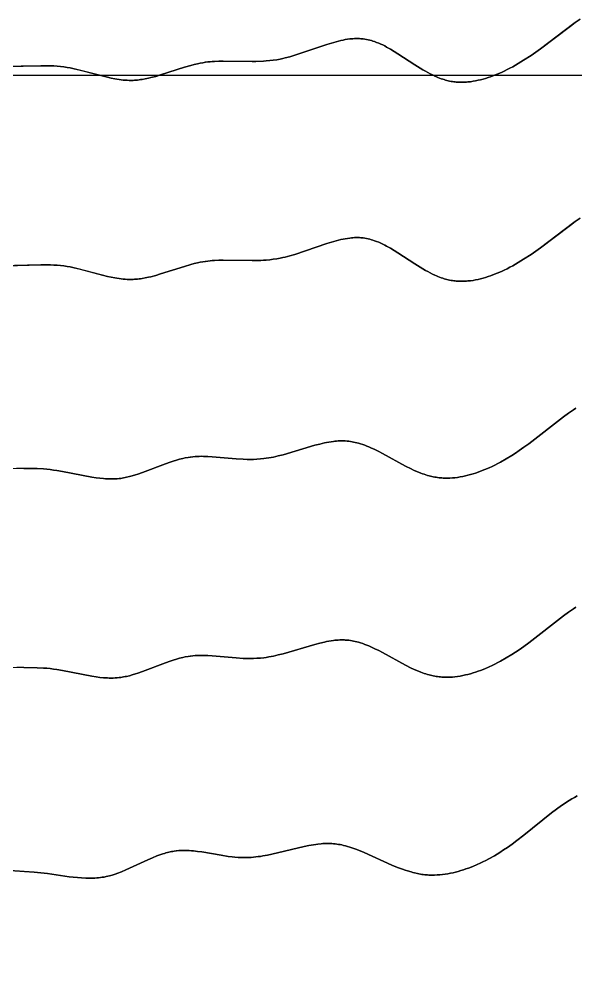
# Model space of a CAD drawing. Header units: feet. Extents: x 0 to 1.5, y 93.18 to 96.08.
# Drawn here: x 0.5625 to 0.75, y 95.6964 to 96.0189 of the extents above; entities that cross this region are included whole.
import ezdxf

# ---------------------------------------------------------------- set-up
doc = ezdxf.new("R2010")
doc.units = ezdxf.units.FT
doc.header["$MEASUREMENT"] = 0
doc.layers.add('Default', color=7, linetype='Continuous', true_color=0x000000)

msp = doc.modelspace()

# ---------------------------------------------------------------- linework, layer by layer
at = {"layer": 'Default'}
for points in [[(0.75142, 96.01891), (0.74977, 96.01775), (0.7461, 96.01501), (0.73812, 96.00892), (0.73653, 96.00778), (0.73493, 96.00667), (0.73242, 96.00504), (0.7306, 96.00393), (0.72873, 96.00288), (0.72779, 96.00237), (0.72684, 96.00188), (0.72588, 96.00141), (0.72491, 96.00096), (0.7235, 96.00035), (0.72208, 95.99979), (0.72126, 95.99949), (0.72044, 95.99921), (0.71961, 95.99894), (0.71877, 95.9987), (0.71793, 95.99848), (0.71709, 95.99828), (0.71624, 95.9981), (0.71538, 95.99795), (0.71452, 95.99782), (0.71365, 95.99773), (0.71322, 95.99769), (0.71279, 95.99766), (0.71235, 95.99764), (0.71192, 95.99763), (0.71148, 95.99762), (0.71104, 95.99763), (0.71061, 95.99764), (0.71017, 95.99766), (0.70974, 95.99769), (0.70931, 95.99774), (0.70887, 95.99779), (0.70844, 95.99785), (0.70796, 95.99793), (0.70749, 95.99802), (0.70701, 95.99813), (0.70654, 95.99824), (0.70608, 95.99837), (0.70561, 95.9985), (0.70515, 95.99865), (0.70469, 95.99881), (0.70413, 95.99901), (0.70357, 95.99923), (0.70302, 95.99946), (0.70248, 95.9997), (0.70168, 96.00008), (0.7009, 96.00047), (0.70012, 96.00088), (0.69935, 96.00131), (0.69844, 96.00183), (0.69755, 96.00238), (0.69577, 96.0035), (0.69009, 96.00724), (0.68883, 96.00803), (0.68756, 96.00879), (0.68627, 96.00951), (0.68561, 96.00986), (0.68494, 96.01019), (0.68427, 96.0105), (0.68359, 96.0108), (0.6829, 96.01107), (0.6822, 96.01133), (0.68167, 96.0115), (0.68113, 96.01167), (0.68059, 96.01181), (0.68005, 96.01194), (0.6795, 96.01206), (0.67895, 96.01216), (0.6784, 96.01223), (0.67812, 96.01227), (0.67784, 96.01229), (0.67756, 96.01232), (0.67716, 96.01234), (0.67677, 96.01235), (0.67637, 96.01236), (0.67598, 96.01235), (0.67545, 96.01234), (0.67493, 96.01231), (0.6744, 96.01226), (0.67388, 96.01221), (0.67312, 96.01211), (0.67236, 96.01199), (0.67161, 96.01184), (0.67086, 96.01169), (0.67006, 96.0115), (0.66926, 96.0113), (0.66766, 96.01085), (0.66608, 96.01036), (0.65531, 96.00671), (0.65368, 96.00623), (0.65207, 96.00581), (0.65126, 96.00562), (0.65044, 96.00545), (0.64926, 96.00523), (0.64808, 96.00505), (0.64689, 96.00491), (0.6457, 96.0048), (0.6448, 96.00473), (0.6434, 96.00466), (0.64218, 96.00463), (0.64098, 96.00462), (0.63123, 96.00478), (0.62976, 96.00475), (0.62829, 96.00467), (0.62756, 96.00462), (0.62682, 96.00455), (0.62607, 96.00447), (0.62518, 96.00435), (0.62442, 96.00422), (0.62346, 96.00404), (0.62255, 96.00385), (0.62146, 96.00359), (0.62037, 96.0033), (0.61821, 96.00267), (0.61016, 96.00009), (0.60852, 95.99961), (0.60688, 95.99918), (0.60606, 95.99899), (0.6049, 95.99875), (0.6039, 95.99858), (0.6034, 95.9985), (0.60289, 95.99844), (0.60239, 95.99838), (0.60188, 95.99833), (0.60138, 95.9983), (0.60087, 95.99827), (0.60027, 95.99826), (0.59958, 95.99826), (0.59889, 95.99828), (0.5982, 95.99832), (0.59751, 95.99838), (0.59682, 95.99845), (0.59614, 95.99854), (0.59545, 95.99865), (0.59477, 95.99876), (0.59349, 95.99901), (0.59223, 95.99929), (0.58239, 96.00185), (0.58055, 96.00226), (0.57963, 96.00245), (0.57871, 96.00262), (0.57754, 96.0028), (0.57637, 96.00295), (0.57528, 96.00305), (0.57419, 96.00312), (0.57308, 96.00317), (0.57198, 96.00319), (0.56977, 96.00319), (0.55641, 96.00289)], [(0.55799, 96.0029), (0.56977, 96.00319), (0.57198, 96.00319), (0.57308, 96.00317), (0.57419, 96.00312), (0.57528, 96.00305), (0.57637, 96.00295), (0.57754, 96.0028), (0.57871, 96.00262), (0.57963, 96.00245), (0.58055, 96.00226), (0.58305, 96.00169), (0.59223, 95.99929), (0.59349, 95.99901), (0.59477, 95.99876), (0.59545, 95.99865), (0.59614, 95.99854), (0.59682, 95.99845), (0.59751, 95.99838), (0.5982, 95.99832), (0.59889, 95.99828), (0.59958, 95.99826), (0.60027, 95.99826), (0.60087, 95.99827), (0.60138, 95.9983), (0.60188, 95.99833), (0.60239, 95.99838), (0.60289, 95.99844), (0.6034, 95.9985), (0.6039, 95.99858), (0.6049, 95.99875), (0.60606, 95.99899), (0.60688, 95.99918), (0.60852, 95.99961), (0.61016, 96.00009), (0.61821, 96.00267), (0.62037, 96.0033), (0.62146, 96.00359), (0.62255, 96.00385), (0.62346, 96.00404), (0.62442, 96.00422), (0.62531, 96.00437), (0.62607, 96.00447), (0.62682, 96.00455), (0.62756, 96.00462), (0.62829, 96.00467), (0.62976, 96.00475), (0.63123, 96.00478), (0.64098, 96.00462), (0.64218, 96.00463), (0.64389, 96.00468), (0.6448, 96.00473), (0.6457, 96.0048), (0.64689, 96.00491), (0.64808, 96.00505), (0.64926, 96.00523), (0.65044, 96.00545), (0.65126, 96.00562), (0.65207, 96.00581), (0.65368, 96.00623), (0.65531, 96.00671), (0.66608, 96.01036), (0.66766, 96.01085), (0.66926, 96.0113), (0.67006, 96.0115), (0.67086, 96.01169), (0.67161, 96.01184), (0.67236, 96.01199), (0.67312, 96.01211), (0.67388, 96.01221), (0.6744, 96.01226), (0.67493, 96.01231), (0.67545, 96.01234), (0.67598, 96.01235), (0.67637, 96.01236), (0.67677, 96.01235), (0.67716, 96.01234), (0.67756, 96.01232), (0.67784, 96.01229), (0.67812, 96.01227), (0.6784, 96.01223), (0.67895, 96.01216), (0.6795, 96.01206), (0.68005, 96.01194), (0.68059, 96.01181), (0.68113, 96.01167), (0.68167, 96.0115), (0.6822, 96.01133), (0.6829, 96.01107), (0.68359, 96.0108), (0.68427, 96.0105), (0.68494, 96.01019), (0.68561, 96.00986), (0.68627, 96.00951), (0.68756, 96.00879), (0.68883, 96.00803), (0.69009, 96.00724), (0.69577, 96.0035), (0.69755, 96.00238), (0.69844, 96.00183), (0.69935, 96.00131), (0.70012, 96.00088), (0.7009, 96.00047), (0.70168, 96.00008), (0.70248, 95.9997), (0.70302, 95.99946), (0.70357, 95.99923), (0.70413, 95.99901), (0.70469, 95.99881), (0.70515, 95.99865), (0.70561, 95.9985), (0.70608, 95.99837), (0.70654, 95.99824), (0.70701, 95.99813), (0.70749, 95.99802), (0.70796, 95.99793), (0.70844, 95.99785), (0.70887, 95.99779), (0.70931, 95.99774), (0.70974, 95.99769), (0.71017, 95.99766), (0.71061, 95.99764), (0.71104, 95.99763), (0.71148, 95.99762), (0.71192, 95.99763), (0.71235, 95.99764), (0.71279, 95.99766), (0.71322, 95.99769), (0.71365, 95.99773), (0.71452, 95.99782), (0.71538, 95.99795), (0.71624, 95.9981), (0.71709, 95.99828), (0.71793, 95.99848), (0.71877, 95.9987), (0.71961, 95.99894), (0.72044, 95.99921), (0.72126, 95.99949), (0.72208, 95.99979), (0.7235, 96.00035), (0.72491, 96.00096), (0.72588, 96.00141), (0.72684, 96.00188), (0.72779, 96.00237), (0.72873, 96.00288), (0.7306, 96.00393), (0.73242, 96.00504), (0.73493, 96.00667), (0.73653, 96.00778), (0.73812, 96.00892), (0.74816, 96.01657), (0.74977, 96.01775), (0.75142, 96.01891)], [(0.75142, 95.95179), (0.74977, 95.95064), (0.7461, 95.94789), (0.73812, 95.9418), (0.73653, 95.94067), (0.73493, 95.93956), (0.73242, 95.93793), (0.7306, 95.93682), (0.72873, 95.93577), (0.72779, 95.93526), (0.72684, 95.93477), (0.72588, 95.9343), (0.72491, 95.93385), (0.7235, 95.93324), (0.72208, 95.93267), (0.72126, 95.93238), (0.72044, 95.9321), (0.71961, 95.93183), (0.71877, 95.93159), (0.71793, 95.93137), (0.71709, 95.93116), (0.71624, 95.93099), (0.71538, 95.93084), (0.71452, 95.93071), (0.71365, 95.93062), (0.71322, 95.93058), (0.71279, 95.93055), (0.71235, 95.93053), (0.71192, 95.93051), (0.71148, 95.93051), (0.71104, 95.93051), (0.71061, 95.93053), (0.71017, 95.93055), (0.70974, 95.93058), (0.70931, 95.93062), (0.70887, 95.93067), (0.70844, 95.93074), (0.70796, 95.93082), (0.70749, 95.93091), (0.70701, 95.93101), (0.70654, 95.93113), (0.70608, 95.93126), (0.70561, 95.93139), (0.70515, 95.93154), (0.70469, 95.9317), (0.70413, 95.9319), (0.70357, 95.93212), (0.70302, 95.93235), (0.70248, 95.93259), (0.70168, 95.93296), (0.7009, 95.93336), (0.70012, 95.93377), (0.69935, 95.93419), (0.69844, 95.93472), (0.69755, 95.93526), (0.69577, 95.93639), (0.69009, 95.94013), (0.68883, 95.94092), (0.68756, 95.94168), (0.68627, 95.9424), (0.68561, 95.94274), (0.68494, 95.94307), (0.68427, 95.94339), (0.68359, 95.94368), (0.6829, 95.94396), (0.6822, 95.94421), (0.68167, 95.94439), (0.68113, 95.94455), (0.68059, 95.9447), (0.68005, 95.94483), (0.6795, 95.94495), (0.67895, 95.94504), (0.6784, 95.94512), (0.67812, 95.94515), (0.67784, 95.94518), (0.67756, 95.9452), (0.67716, 95.94523), (0.67677, 95.94524), (0.67637, 95.94525), (0.67598, 95.94524), (0.67545, 95.94523), (0.67493, 95.94519), (0.6744, 95.94515), (0.67388, 95.9451), (0.67312, 95.945), (0.67236, 95.94487), (0.67161, 95.94473), (0.67086, 95.94457), (0.67006, 95.94439), (0.66926, 95.94419), (0.66766, 95.94374), (0.66608, 95.94325), (0.65531, 95.93959), (0.65368, 95.93912), (0.65207, 95.9387), (0.65126, 95.93851), (0.65044, 95.93834), (0.64926, 95.93812), (0.64808, 95.93794), (0.64689, 95.9378), (0.6457, 95.93768), (0.6448, 95.93762), (0.6434, 95.93755), (0.64218, 95.93752), (0.64098, 95.93751), (0.63123, 95.93767), (0.62976, 95.93763), (0.62829, 95.93756), (0.62756, 95.93751), (0.62682, 95.93744), (0.62607, 95.93735), (0.62518, 95.93723), (0.62442, 95.93711), (0.62346, 95.93693), (0.62255, 95.93674), (0.62146, 95.93648), (0.62037, 95.93619), (0.61821, 95.93556), (0.61016, 95.93298), (0.60852, 95.9325), (0.60688, 95.93207), (0.60606, 95.93188), (0.6049, 95.93164), (0.6039, 95.93147), (0.6034, 95.93139), (0.60289, 95.93132), (0.60239, 95.93127), (0.60188, 95.93122), (0.60138, 95.93119), (0.60087, 95.93116), (0.60027, 95.93115), (0.59958, 95.93115), (0.59889, 95.93117), (0.5982, 95.93121), (0.59751, 95.93127), (0.59682, 95.93134), (0.59614, 95.93143), (0.59545, 95.93153), (0.59477, 95.93165), (0.59349, 95.9319), (0.59223, 95.93218), (0.58239, 95.93474), (0.58055, 95.93515), (0.57963, 95.93534), (0.57871, 95.93551), (0.57754, 95.93569), (0.57637, 95.93584), (0.57528, 95.93594), (0.57419, 95.93601), (0.57308, 95.93606), (0.57198, 95.93608), (0.56977, 95.93608), (0.55641, 95.93577)], [(0.55799, 95.93578), (0.56977, 95.93608), (0.57198, 95.93608), (0.57308, 95.93606), (0.57419, 95.93601), (0.57528, 95.93594), (0.57637, 95.93584), (0.57754, 95.93569), (0.57871, 95.93551), (0.57963, 95.93534), (0.58055, 95.93515), (0.58305, 95.93458), (0.59223, 95.93218), (0.59349, 95.9319), (0.59477, 95.93165), (0.59545, 95.93153), (0.59614, 95.93143), (0.59682, 95.93134), (0.59751, 95.93127), (0.5982, 95.93121), (0.59889, 95.93117), (0.59958, 95.93115), (0.60027, 95.93115), (0.60087, 95.93116), (0.60138, 95.93119), (0.60188, 95.93122), (0.60239, 95.93127), (0.60289, 95.93132), (0.6034, 95.93139), (0.6039, 95.93147), (0.6049, 95.93164), (0.60606, 95.93188), (0.60688, 95.93207), (0.60852, 95.9325), (0.61016, 95.93298), (0.61821, 95.93556), (0.62037, 95.93619), (0.62146, 95.93648), (0.62255, 95.93674), (0.62346, 95.93693), (0.62442, 95.93711), (0.62531, 95.93725), (0.62607, 95.93735), (0.62682, 95.93744), (0.62756, 95.93751), (0.62829, 95.93756), (0.62976, 95.93763), (0.63123, 95.93767), (0.64098, 95.93751), (0.64218, 95.93752), (0.64389, 95.93757), (0.6448, 95.93762), (0.6457, 95.93768), (0.64689, 95.9378), (0.64808, 95.93794), (0.64926, 95.93812), (0.65044, 95.93834), (0.65126, 95.93851), (0.65207, 95.9387), (0.65368, 95.93912), (0.65531, 95.93959), (0.66608, 95.94325), (0.66766, 95.94374), (0.66926, 95.94419), (0.67006, 95.94439), (0.67086, 95.94457), (0.67161, 95.94473), (0.67236, 95.94487), (0.67312, 95.945), (0.67388, 95.9451), (0.6744, 95.94515), (0.67493, 95.94519), (0.67545, 95.94523), (0.67598, 95.94524), (0.67637, 95.94525), (0.67677, 95.94524), (0.67716, 95.94523), (0.67756, 95.9452), (0.67784, 95.94518), (0.67812, 95.94515), (0.6784, 95.94512), (0.67895, 95.94504), (0.6795, 95.94495), (0.68005, 95.94483), (0.68059, 95.9447), (0.68113, 95.94455), (0.68167, 95.94439), (0.6822, 95.94421), (0.6829, 95.94396), (0.68359, 95.94368), (0.68427, 95.94339), (0.68494, 95.94307), (0.68561, 95.94274), (0.68627, 95.9424), (0.68756, 95.94168), (0.68883, 95.94092), (0.69009, 95.94013), (0.69577, 95.93639), (0.69755, 95.93526), (0.69844, 95.93472), (0.69935, 95.93419), (0.70012, 95.93377), (0.7009, 95.93336), (0.70168, 95.93296), (0.70248, 95.93259), (0.70302, 95.93235), (0.70357, 95.93212), (0.70413, 95.9319), (0.70469, 95.9317), (0.70515, 95.93154), (0.70561, 95.93139), (0.70608, 95.93126), (0.70654, 95.93113), (0.70701, 95.93101), (0.70749, 95.93091), (0.70796, 95.93082), (0.70844, 95.93074), (0.70887, 95.93067), (0.70931, 95.93062), (0.70974, 95.93058), (0.71017, 95.93055), (0.71061, 95.93053), (0.71104, 95.93051), (0.71148, 95.93051), (0.71192, 95.93051), (0.71235, 95.93053), (0.71279, 95.93055), (0.71322, 95.93058), (0.71365, 95.93062), (0.71452, 95.93071), (0.71538, 95.93084), (0.71624, 95.93099), (0.71709, 95.93116), (0.71793, 95.93137), (0.71877, 95.93159), (0.71961, 95.93183), (0.72044, 95.9321), (0.72126, 95.93238), (0.72208, 95.93267), (0.7235, 95.93324), (0.72491, 95.93385), (0.72588, 95.9343), (0.72684, 95.93477), (0.72779, 95.93526), (0.72873, 95.93577), (0.7306, 95.93682), (0.73242, 95.93793), (0.73493, 95.93956), (0.73653, 95.94067), (0.73812, 95.9418), (0.74816, 95.94945), (0.74977, 95.95064), (0.75142, 95.95179)], [(0.55444, 95.86766), (0.56412, 95.86745), (0.56852, 95.86735), (0.57073, 95.86724), (0.57183, 95.86715), (0.57291, 95.86704), (0.57407, 95.8669), (0.57523, 95.86673), (0.57705, 95.86642), (0.58696, 95.86448), (0.58843, 95.86426), (0.58965, 95.8641), (0.59087, 95.86398), (0.59153, 95.86393), (0.5922, 95.8639), (0.59286, 95.86388), (0.59351, 95.86387), (0.59417, 95.86388), (0.59483, 95.86391), (0.59549, 95.86396), (0.59615, 95.86402), (0.59673, 95.86409), (0.59721, 95.86417), (0.5977, 95.86425), (0.59819, 95.86434), (0.59867, 95.86444), (0.59964, 95.86467), (0.60059, 95.86493), (0.6017, 95.86526), (0.60249, 95.86551), (0.60407, 95.86606), (0.61182, 95.86902), (0.61338, 95.86958), (0.61442, 95.86992), (0.61547, 95.87024), (0.61652, 95.87053), (0.61758, 95.87079), (0.61847, 95.87098), (0.61939, 95.87115), (0.62026, 95.87127), (0.62099, 95.87136), (0.62173, 95.87142), (0.62245, 95.87147), (0.62317, 95.87149), (0.62389, 95.87151), (0.6246, 95.8715), (0.62604, 95.87146), (0.62748, 95.87138), (0.63558, 95.87065), (0.63796, 95.8705), (0.63934, 95.87046), (0.64023, 95.87045), (0.64141, 95.87047), (0.64259, 95.87052), (0.64376, 95.87061), (0.64493, 95.87073), (0.64574, 95.87084), (0.64654, 95.87097), (0.64735, 95.87112), (0.64815, 95.87128), (0.64976, 95.87165), (0.65137, 95.87206), (0.66213, 95.87523), (0.66372, 95.87565), (0.6653, 95.87601), (0.66606, 95.87617), (0.66682, 95.87631), (0.66758, 95.87643), (0.66835, 95.87653), (0.66888, 95.87659), (0.66941, 95.87664), (0.66994, 95.87668), (0.67047, 95.87671), (0.67087, 95.87672), (0.67128, 95.87673), (0.67168, 95.87672), (0.67208, 95.87671), (0.67236, 95.8767), (0.67293, 95.87666), (0.67349, 95.8766), (0.67405, 95.87652), (0.67461, 95.87643), (0.67516, 95.87633), (0.67571, 95.87621), (0.67626, 95.87607), (0.67681, 95.87592), (0.67751, 95.87571), (0.67822, 95.87548), (0.67891, 95.87523), (0.6796, 95.87497), (0.68028, 95.87469), (0.68096, 95.87439), (0.6823, 95.87377), (0.68361, 95.87312), (0.68492, 95.87243), (0.69267, 95.86819), (0.69454, 95.86726), (0.69534, 95.86688), (0.69615, 95.86653), (0.69696, 95.86619), (0.69778, 95.86586), (0.69835, 95.86565), (0.69892, 95.86546), (0.69949, 95.86527), (0.70007, 95.86509), (0.70055, 95.86496), (0.70103, 95.86483), (0.70151, 95.86472), (0.70199, 95.86461), (0.70248, 95.86452), (0.70296, 95.86443), (0.70345, 95.86436), (0.70394, 95.8643), (0.70439, 95.86425), (0.70483, 95.86421), (0.70528, 95.86418), (0.70572, 95.86416), (0.70617, 95.86415), (0.70661, 95.86415), (0.70706, 95.86416), (0.70751, 95.86417), (0.7084, 95.86422), (0.70928, 95.86431), (0.71017, 95.86442), (0.71105, 95.86455), (0.71192, 95.86472), (0.71279, 95.8649), (0.71366, 95.86511), (0.71452, 95.86534), (0.71538, 95.86559), (0.71623, 95.86586), (0.71707, 95.86615), (0.7179, 95.86646), (0.71935, 95.86703), (0.72078, 95.86765), (0.72176, 95.86811), (0.72274, 95.86858), (0.7237, 95.86907), (0.72466, 95.86958), (0.72654, 95.87065), (0.72839, 95.87178), (0.72966, 95.87259), (0.73092, 95.87344), (0.73253, 95.87456), (0.73413, 95.87572), (0.74583, 95.88484), (0.74749, 95.88604), (0.74918, 95.8872), (0.75003, 95.88776)], [(0.75003, 95.88776), (0.74918, 95.8872), (0.74749, 95.88604), (0.74583, 95.88484), (0.73413, 95.87572), (0.73253, 95.87456), (0.73092, 95.87344), (0.72966, 95.87259), (0.72839, 95.87178), (0.72654, 95.87065), (0.72466, 95.86958), (0.7237, 95.86907), (0.72274, 95.86858), (0.72176, 95.86811), (0.72078, 95.86765), (0.71935, 95.86703), (0.7179, 95.86646), (0.71707, 95.86615), (0.71623, 95.86586), (0.71538, 95.86559), (0.71452, 95.86534), (0.71366, 95.86511), (0.71279, 95.8649), (0.71192, 95.86472), (0.71105, 95.86455), (0.71017, 95.86442), (0.70928, 95.86431), (0.7084, 95.86422), (0.70751, 95.86417), (0.70706, 95.86416), (0.70661, 95.86415), (0.70617, 95.86415), (0.70572, 95.86416), (0.70528, 95.86418), (0.70483, 95.86421), (0.70439, 95.86425), (0.70394, 95.8643), (0.70345, 95.86436), (0.70296, 95.86443), (0.70248, 95.86452), (0.70199, 95.86461), (0.70151, 95.86472), (0.70103, 95.86483), (0.70055, 95.86496), (0.70007, 95.86509), (0.69949, 95.86527), (0.69892, 95.86546), (0.69835, 95.86565), (0.69778, 95.86586), (0.69696, 95.86619), (0.69615, 95.86653), (0.69534, 95.86688), (0.69454, 95.86726), (0.69267, 95.86819), (0.68492, 95.87243), (0.68361, 95.87312), (0.6823, 95.87377), (0.68096, 95.87439), (0.68028, 95.87469), (0.6796, 95.87497), (0.67891, 95.87523), (0.67822, 95.87548), (0.67751, 95.87571), (0.67681, 95.87592), (0.67626, 95.87607), (0.67571, 95.87621), (0.67516, 95.87633), (0.67461, 95.87643), (0.67405, 95.87652), (0.67349, 95.8766), (0.67293, 95.87666), (0.67236, 95.8767), (0.67208, 95.87671), (0.67168, 95.87672), (0.67128, 95.87673), (0.67087, 95.87672), (0.67047, 95.87671), (0.66994, 95.87668), (0.66941, 95.87664), (0.66888, 95.87659), (0.66835, 95.87653), (0.66758, 95.87643), (0.66682, 95.87631), (0.66606, 95.87617), (0.6653, 95.87601), (0.66372, 95.87565), (0.66213, 95.87523), (0.65137, 95.87206), (0.64976, 95.87165), (0.64815, 95.87128), (0.64735, 95.87112), (0.64654, 95.87097), (0.64574, 95.87084), (0.64493, 95.87073), (0.64376, 95.87061), (0.64259, 95.87052), (0.64141, 95.87047), (0.64023, 95.87045), (0.63934, 95.87046), (0.63796, 95.8705), (0.63558, 95.87065), (0.62748, 95.87138), (0.62604, 95.87146), (0.6246, 95.8715), (0.62389, 95.87151), (0.62317, 95.87149), (0.62245, 95.87147), (0.62173, 95.87142), (0.62099, 95.87136), (0.62013, 95.87126), (0.61939, 95.87115), (0.61847, 95.87098), (0.61758, 95.87079), (0.61652, 95.87053), (0.61547, 95.87024), (0.61442, 95.86992), (0.61338, 95.86958), (0.61182, 95.86902), (0.60407, 95.86606), (0.60249, 95.86551), (0.6017, 95.86526), (0.60059, 95.86493), (0.59964, 95.86467), (0.59867, 95.86444), (0.59819, 95.86434), (0.5977, 95.86425), (0.59721, 95.86417), (0.59673, 95.86409), (0.59615, 95.86402), (0.59549, 95.86396), (0.59483, 95.86391), (0.59417, 95.86388), (0.59351, 95.86387), (0.59286, 95.86388), (0.5922, 95.8639), (0.59153, 95.86393), (0.59087, 95.86398), (0.58965, 95.8641), (0.58843, 95.86426), (0.58696, 95.86448), (0.57705, 95.86642), (0.57523, 95.86673), (0.57407, 95.8669), (0.57291, 95.86704), (0.57183, 95.86715), (0.57073, 95.86724), (0.56852, 95.86735), (0.56412, 95.86745), (0.56175, 95.86749)], [(0.55444, 95.80055), (0.56412, 95.80034), (0.56852, 95.80024), (0.57073, 95.80012), (0.57183, 95.80004), (0.57291, 95.79993), (0.57407, 95.79979), (0.57523, 95.79962), (0.57705, 95.79931), (0.58696, 95.79737), (0.58843, 95.79714), (0.58965, 95.79699), (0.59087, 95.79687), (0.59153, 95.79682), (0.5922, 95.79679), (0.59286, 95.79677), (0.59351, 95.79676), (0.59417, 95.79677), (0.59483, 95.7968), (0.59549, 95.79685), (0.59615, 95.79691), (0.59673, 95.79698), (0.59721, 95.79705), (0.5977, 95.79714), (0.59819, 95.79723), (0.59867, 95.79733), (0.59964, 95.79756), (0.60059, 95.79781), (0.6017, 95.79814), (0.60249, 95.7984), (0.60407, 95.79895), (0.61182, 95.80191), (0.61338, 95.80246), (0.61442, 95.80281), (0.61547, 95.80313), (0.61652, 95.80342), (0.61758, 95.80368), (0.61847, 95.80387), (0.61939, 95.80404), (0.62026, 95.80416), (0.62099, 95.80425), (0.62173, 95.80431), (0.62245, 95.80435), (0.62317, 95.80438), (0.62389, 95.80439), (0.6246, 95.80439), (0.62604, 95.80435), (0.62748, 95.80427), (0.63558, 95.80354), (0.63796, 95.80339), (0.63934, 95.80334), (0.64023, 95.80334), (0.64141, 95.80335), (0.64259, 95.80341), (0.64376, 95.80349), (0.64493, 95.80362), (0.64574, 95.80373), (0.64654, 95.80386), (0.64735, 95.80401), (0.64815, 95.80417), (0.64976, 95.80453), (0.65137, 95.80495), (0.66213, 95.80812), (0.66372, 95.80853), (0.6653, 95.8089), (0.66606, 95.80905), (0.66682, 95.80919), (0.66758, 95.80932), (0.66835, 95.80942), (0.66888, 95.80948), (0.66941, 95.80953), (0.66994, 95.80957), (0.67047, 95.8096), (0.67087, 95.80961), (0.67128, 95.80961), (0.67168, 95.80961), (0.67208, 95.8096), (0.67236, 95.80958), (0.67293, 95.80954), (0.67349, 95.80948), (0.67405, 95.80941), (0.67461, 95.80932), (0.67516, 95.80921), (0.67571, 95.80909), (0.67626, 95.80896), (0.67681, 95.80881), (0.67751, 95.8086), (0.67822, 95.80837), (0.67891, 95.80812), (0.6796, 95.80786), (0.68028, 95.80757), (0.68096, 95.80728), (0.6823, 95.80666), (0.68361, 95.80601), (0.68492, 95.80532), (0.69267, 95.80107), (0.69454, 95.80014), (0.69534, 95.79977), (0.69615, 95.79941), (0.69696, 95.79907), (0.69778, 95.79875), (0.69835, 95.79854), (0.69892, 95.79834), (0.69949, 95.79816), (0.70007, 95.79798), (0.70055, 95.79785), (0.70103, 95.79772), (0.70151, 95.79761), (0.70199, 95.7975), (0.70248, 95.79741), (0.70296, 95.79732), (0.70345, 95.79725), (0.70394, 95.79718), (0.70439, 95.79714), (0.70483, 95.7971), (0.70528, 95.79707), (0.70572, 95.79705), (0.70617, 95.79704), (0.70661, 95.79704), (0.70706, 95.79704), (0.70751, 95.79706), (0.7084, 95.79711), (0.70928, 95.79719), (0.71017, 95.7973), (0.71105, 95.79744), (0.71192, 95.7976), (0.71279, 95.79779), (0.71366, 95.798), (0.71452, 95.79823), (0.71538, 95.79848), (0.71623, 95.79875), (0.71707, 95.79904), (0.7179, 95.79934), (0.71935, 95.79992), (0.72078, 95.80054), (0.72176, 95.80099), (0.72274, 95.80147), (0.7237, 95.80196), (0.72466, 95.80247), (0.72654, 95.80354), (0.72839, 95.80466), (0.72966, 95.80548), (0.73092, 95.80632), (0.73253, 95.80745), (0.73413, 95.80861), (0.74583, 95.81772), (0.74749, 95.81893), (0.74918, 95.82009), (0.75003, 95.82065)], [(0.75003, 95.82065), (0.74918, 95.82009), (0.74749, 95.81893), (0.74583, 95.81772), (0.73413, 95.80861), (0.73253, 95.80745), (0.73092, 95.80632), (0.72966, 95.80548), (0.72839, 95.80466), (0.72654, 95.80354), (0.72466, 95.80247), (0.7237, 95.80196), (0.72274, 95.80147), (0.72176, 95.80099), (0.72078, 95.80054), (0.71935, 95.79992), (0.7179, 95.79934), (0.71707, 95.79904), (0.71623, 95.79875), (0.71538, 95.79848), (0.71452, 95.79823), (0.71366, 95.798), (0.71279, 95.79779), (0.71192, 95.7976), (0.71105, 95.79744), (0.71017, 95.7973), (0.70928, 95.79719), (0.7084, 95.79711), (0.70751, 95.79706), (0.70706, 95.79704), (0.70661, 95.79704), (0.70617, 95.79704), (0.70572, 95.79705), (0.70528, 95.79707), (0.70483, 95.7971), (0.70439, 95.79714), (0.70394, 95.79718), (0.70345, 95.79725), (0.70296, 95.79732), (0.70248, 95.79741), (0.70199, 95.7975), (0.70151, 95.79761), (0.70103, 95.79772), (0.70055, 95.79785), (0.70007, 95.79798), (0.69949, 95.79816), (0.69892, 95.79834), (0.69835, 95.79854), (0.69778, 95.79875), (0.69696, 95.79907), (0.69615, 95.79941), (0.69534, 95.79977), (0.69454, 95.80014), (0.69267, 95.80107), (0.68492, 95.80532), (0.68361, 95.80601), (0.6823, 95.80666), (0.68096, 95.80728), (0.68028, 95.80757), (0.6796, 95.80786), (0.67891, 95.80812), (0.67822, 95.80837), (0.67751, 95.8086), (0.67681, 95.80881), (0.67626, 95.80896), (0.67571, 95.80909), (0.67516, 95.80921), (0.67461, 95.80932), (0.67405, 95.80941), (0.67349, 95.80948), (0.67293, 95.80954), (0.67236, 95.80958), (0.67208, 95.8096), (0.67168, 95.80961), (0.67128, 95.80961), (0.67087, 95.80961), (0.67047, 95.8096), (0.66994, 95.80957), (0.66941, 95.80953), (0.66888, 95.80948), (0.66835, 95.80942), (0.66758, 95.80932), (0.66682, 95.80919), (0.66606, 95.80905), (0.6653, 95.8089), (0.66372, 95.80853), (0.66213, 95.80812), (0.65137, 95.80495), (0.64976, 95.80453), (0.64815, 95.80417), (0.64735, 95.80401), (0.64654, 95.80386), (0.64574, 95.80373), (0.64493, 95.80362), (0.64376, 95.80349), (0.64259, 95.80341), (0.64141, 95.80335), (0.64023, 95.80334), (0.63934, 95.80334), (0.63796, 95.80339), (0.63558, 95.80354), (0.62748, 95.80427), (0.62604, 95.80435), (0.6246, 95.80439), (0.62389, 95.80439), (0.62317, 95.80438), (0.62245, 95.80435), (0.62173, 95.80431), (0.62099, 95.80425), (0.62013, 95.80415), (0.61939, 95.80404), (0.61847, 95.80387), (0.61758, 95.80368), (0.61652, 95.80342), (0.61547, 95.80313), (0.61442, 95.80281), (0.61338, 95.80246), (0.61182, 95.80191), (0.60407, 95.79895), (0.60249, 95.7984), (0.6017, 95.79814), (0.60059, 95.79781), (0.59964, 95.79756), (0.59867, 95.79733), (0.59819, 95.79723), (0.5977, 95.79714), (0.59721, 95.79705), (0.59673, 95.79698), (0.59615, 95.79691), (0.59549, 95.79685), (0.59483, 95.7968), (0.59417, 95.79677), (0.59351, 95.79676), (0.59286, 95.79677), (0.5922, 95.79679), (0.59153, 95.79682), (0.59087, 95.79687), (0.58965, 95.79699), (0.58843, 95.79714), (0.58696, 95.79737), (0.57705, 95.79931), (0.57523, 95.79962), (0.57407, 95.79979), (0.57291, 95.79993), (0.57183, 95.80004), (0.57073, 95.80012), (0.56852, 95.80024), (0.56412, 95.80034), (0.56175, 95.80037)], [(0.75048, 95.757), (0.74955, 95.75653), (0.74864, 95.75602), (0.74775, 95.7555), (0.74687, 95.75495), (0.74601, 95.75439), (0.74516, 95.75381), (0.74347, 95.75259), (0.74181, 95.75133), (0.73244, 95.74375), (0.73014, 95.74197), (0.72855, 95.7408), (0.72693, 95.73966), (0.72568, 95.73881), (0.7244, 95.73799), (0.72255, 95.73687), (0.72065, 95.7358), (0.71969, 95.73529), (0.71872, 95.7348), (0.71774, 95.73433), (0.71676, 95.73388), (0.71531, 95.73326), (0.71385, 95.73269), (0.71299, 95.73239), (0.71214, 95.7321), (0.71127, 95.73183), (0.7104, 95.73157), (0.70952, 95.73134), (0.70864, 95.73113), (0.70776, 95.73094), (0.70687, 95.73077), (0.70597, 95.73063), (0.70507, 95.73051), (0.70417, 95.73042), (0.70326, 95.73036), (0.70236, 95.73032), (0.70145, 95.73032), (0.701, 95.73033), (0.70054, 95.73035), (0.70009, 95.73037), (0.69964, 95.73041), (0.69914, 95.73046), (0.69863, 95.73051), (0.69814, 95.73058), (0.69764, 95.73066), (0.69714, 95.73075), (0.69665, 95.73085), (0.69566, 95.73107), (0.69507, 95.73122), (0.69448, 95.73138), (0.69331, 95.73172), (0.69246, 95.732), (0.69162, 95.73229), (0.68996, 95.73292), (0.68804, 95.73372), (0.67867, 95.73798), (0.67731, 95.73854), (0.67594, 95.73907), (0.67455, 95.73955), (0.67385, 95.73978), (0.67314, 95.73999), (0.67243, 95.74018), (0.67172, 95.74036), (0.67116, 95.74048), (0.6706, 95.74059), (0.67003, 95.74069), (0.66947, 95.74078), (0.66891, 95.74085), (0.66834, 95.74091), (0.66777, 95.74095), (0.6672, 95.74098), (0.6665, 95.741), (0.6661, 95.74099), (0.66529, 95.74097), (0.66475, 95.74094), (0.66421, 95.7409), (0.66315, 95.74079), (0.66238, 95.74069), (0.66161, 95.74058), (0.66009, 95.74031), (0.65851, 95.73999), (0.64755, 95.73735), (0.64619, 95.73707), (0.64459, 95.73678), (0.64379, 95.73665), (0.64299, 95.73654), (0.64219, 95.73645), (0.6414, 95.73637), (0.6406, 95.73631), (0.63979, 95.73627), (0.63921, 95.73625), (0.63863, 95.73624), (0.63746, 95.73626), (0.6363, 95.73631), (0.63514, 95.7364), (0.63425, 95.73648), (0.63289, 95.73665), (0.63054, 95.737), (0.62402, 95.73812), (0.62262, 95.73832), (0.62122, 95.73848), (0.62051, 95.73854), (0.6198, 95.73859), (0.6191, 95.73862), (0.61839, 95.73864), (0.61768, 95.73864), (0.61697, 95.73862), (0.61626, 95.73857), (0.61555, 95.7385), (0.61542, 95.73849), (0.61471, 95.73839), (0.61426, 95.73832), (0.61381, 95.73823), (0.61338, 95.73814), (0.61295, 95.73805), (0.61244, 95.73792), (0.61193, 95.73778), (0.61141, 95.73763), (0.61091, 95.73747), (0.6099, 95.73713), (0.6089, 95.73677), (0.60738, 95.73615), (0.60588, 95.7355), (0.59845, 95.73205), (0.59694, 95.73142), (0.59572, 95.73095), (0.5948, 95.73063), (0.59387, 95.73033), (0.5934, 95.7302), (0.59294, 95.73007), (0.59239, 95.72994), (0.59176, 95.7298), (0.59113, 95.72968), (0.5905, 95.72958), (0.58987, 95.72949), (0.58924, 95.72942), (0.58861, 95.72936), (0.58797, 95.72932), (0.58733, 95.72929), (0.58674, 95.72927), (0.58615, 95.72926), (0.58497, 95.72928), (0.58355, 95.72935), (0.58213, 95.72946), (0.58072, 95.72961), (0.57931, 95.72978), (0.57207, 95.73083), (0.56975, 95.73113), (0.56758, 95.73134), (0.54914, 95.73254)], [(0.54955, 95.7325), (0.56758, 95.73134), (0.56975, 95.73113), (0.57207, 95.73083), (0.57931, 95.72978), (0.58072, 95.72961), (0.58213, 95.72946), (0.58355, 95.72935), (0.58497, 95.72928), (0.58615, 95.72926), (0.58674, 95.72927), (0.58733, 95.72929), (0.58797, 95.72932), (0.58861, 95.72936), (0.58924, 95.72942), (0.58987, 95.72949), (0.5905, 95.72958), (0.59113, 95.72968), (0.59176, 95.7298), (0.59239, 95.72994), (0.59294, 95.73007), (0.5934, 95.7302), (0.59387, 95.73033), (0.5948, 95.73063), (0.59572, 95.73095), (0.59694, 95.73142), (0.59845, 95.73205), (0.60588, 95.7355), (0.60738, 95.73615), (0.6089, 95.73677), (0.6099, 95.73713), (0.61091, 95.73747), (0.61141, 95.73763), (0.61193, 95.73778), (0.61244, 95.73792), (0.61295, 95.73805), (0.61338, 95.73814), (0.61381, 95.73823), (0.61426, 95.73832), (0.61471, 95.73839), (0.61542, 95.73849), (0.61555, 95.7385), (0.61626, 95.73857), (0.61697, 95.73862), (0.61768, 95.73864), (0.61839, 95.73864), (0.6191, 95.73862), (0.6198, 95.73859), (0.62051, 95.73854), (0.62122, 95.73848), (0.62262, 95.73832), (0.62402, 95.73812), (0.63054, 95.737), (0.63289, 95.73665), (0.63425, 95.73648), (0.63514, 95.7364), (0.6363, 95.73631), (0.63746, 95.73626), (0.63863, 95.73624), (0.63921, 95.73625), (0.63979, 95.73627), (0.6406, 95.73631), (0.6414, 95.73637), (0.64219, 95.73645), (0.64299, 95.73654), (0.64379, 95.73665), (0.64459, 95.73678), (0.64619, 95.73707), (0.64755, 95.73735), (0.65851, 95.73999), (0.66009, 95.74031), (0.66161, 95.74058), (0.66238, 95.74069), (0.66315, 95.74079), (0.66421, 95.7409), (0.66475, 95.74094), (0.66529, 95.74097), (0.6661, 95.74099), (0.6665, 95.741), (0.6672, 95.74098), (0.66777, 95.74095), (0.66834, 95.74091), (0.66891, 95.74085), (0.66947, 95.74078), (0.67003, 95.74069), (0.6706, 95.74059), (0.67116, 95.74048), (0.67172, 95.74036), (0.67243, 95.74018), (0.67314, 95.73999), (0.67385, 95.73978), (0.67455, 95.73955), (0.67594, 95.73907), (0.67731, 95.73854), (0.67867, 95.73798), (0.68804, 95.73372), (0.68996, 95.73292), (0.69162, 95.73229), (0.69246, 95.732), (0.69331, 95.73172), (0.69448, 95.73138), (0.69507, 95.73122), (0.69566, 95.73107), (0.69665, 95.73085), (0.69714, 95.73075), (0.69764, 95.73066), (0.69814, 95.73058), (0.69863, 95.73051), (0.69914, 95.73046), (0.69964, 95.73041), (0.70009, 95.73037), (0.70054, 95.73035), (0.701, 95.73033), (0.70145, 95.73032), (0.70236, 95.73032), (0.70326, 95.73036), (0.70417, 95.73042), (0.70507, 95.73051), (0.70597, 95.73063), (0.70687, 95.73077), (0.70776, 95.73094), (0.70864, 95.73113), (0.70952, 95.73134), (0.7104, 95.73157), (0.71127, 95.73183), (0.71214, 95.7321), (0.71299, 95.73239), (0.71385, 95.73269), (0.71531, 95.73326), (0.71676, 95.73388), (0.71774, 95.73433), (0.71872, 95.7348), (0.71969, 95.73529), (0.72065, 95.7358), (0.72255, 95.73687), (0.7244, 95.73799), (0.72568, 95.73881), (0.72693, 95.73966), (0.72855, 95.7408), (0.73014, 95.74197), (0.73244, 95.74375), (0.74181, 95.75133), (0.74347, 95.75259), (0.74516, 95.75381), (0.74601, 95.75439), (0.74687, 95.75495), (0.74775, 95.7555), (0.74864, 95.75602), (0.74955, 95.75653), (0.75048, 95.757)]]:
    msp.add_lwpolyline(points, dxfattribs=at)
msp.add_lwpolyline([(0, 96), (1.5, 96), (1.5, 93.33333), (0, 93.33333)], close=True, dxfattribs=at)

doc.saveas('drawing.dxf')
